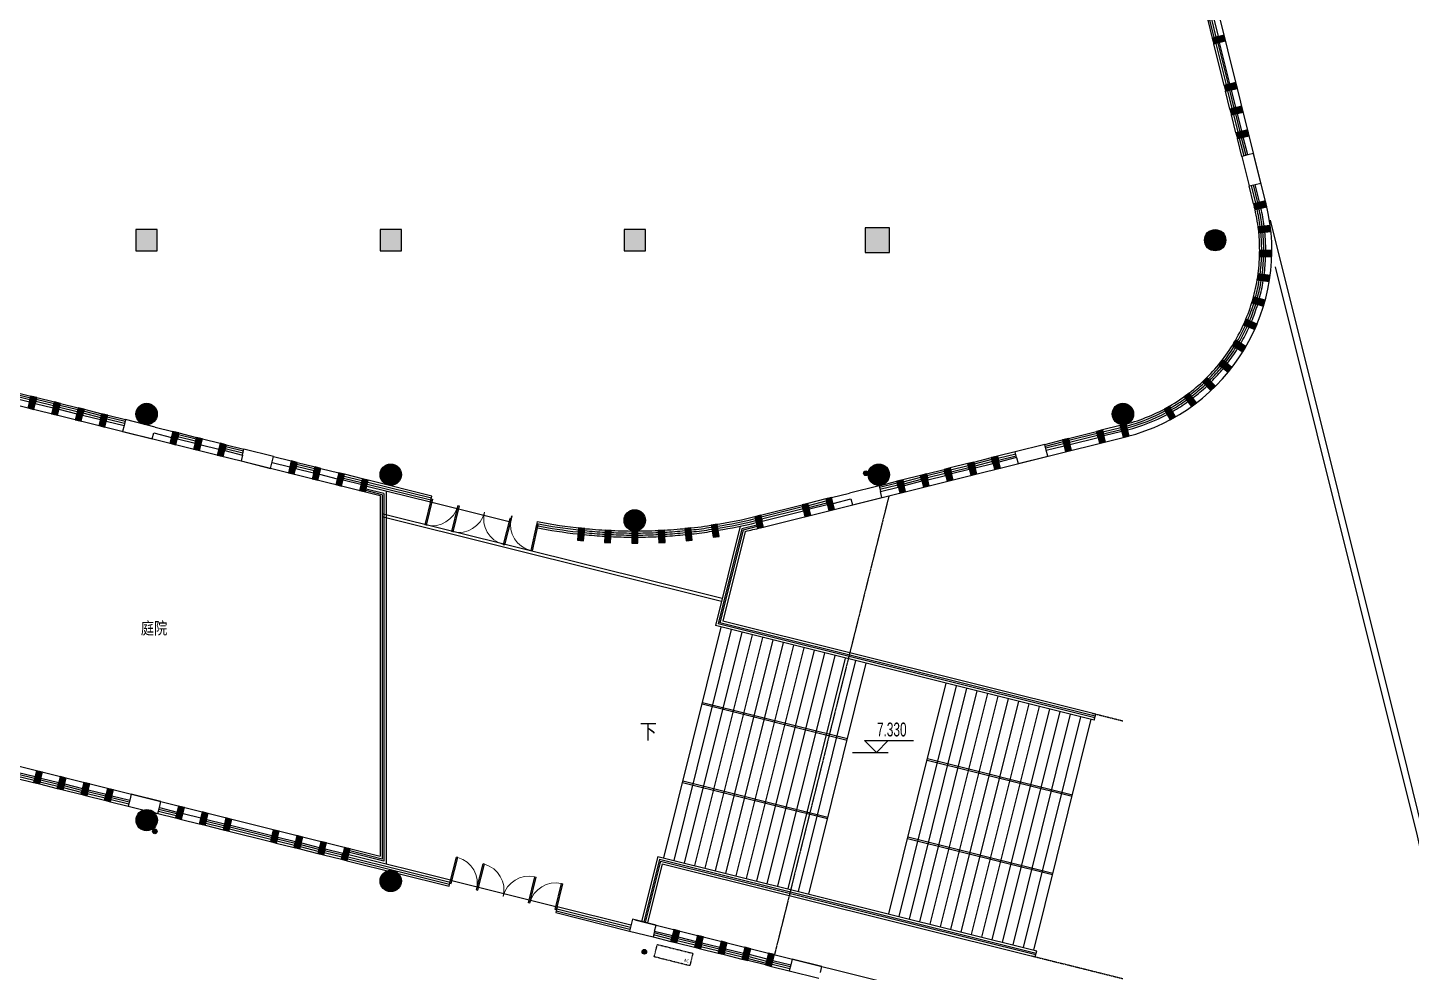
# Model space of a CAD drawing. Header units: inches. Extents: x -584 to 1446124, y -108140 to 99637.
# Drawn here: x 1359534 to 1404889, y 37773 to 68748 of the extents above; entities that cross this region are included whole.
import ezdxf

# ---------------------------------------------------------------- set-up
doc = ezdxf.new("R2010")
doc.units = ezdxf.units.IN
doc.header["$MEASUREMENT"] = 0
doc.linetypes.add('DASH', pattern=[0.35, 0.25, -0.1])
for name, color, linetype in [('0-空调出屋面', 41, 'Continuous'), ('0-雨水', 141, 'Continuous'), ('COLUMN', 6, 'Continuous'), ('CURTWALL', 4, 'Continuous'), ('DIM_ELEV', 3, 'Continuous'), ('DIM_SYMB', 3, 'Continuous'), ('LG', 84, 'Continuous'), ('PUB_HATCH', 8, 'Continuous'), ('PUB_TEXT', 151, 'Continuous'), ('STAIR', 6, 'Continuous'), ('WALL', 7, 'Continuous'), ('WINDOW', 3, 'Continuous'), ('空调', 205, 'Continuous')]:
    doc.layers.add(name, color=color, linetype=linetype)
doc.styles.add('_TCH_DIM', font='stylu.ttf')
doc.styles.add('HZ-1', font='MingLiU.ttf', dxfattribs={"width": 0.8})
doc.styles.get("Standard").update_dxf_attribs({"font": '', "width": 0.7, "height": 250})
doc.styles.get('Standard').set_extended_font_data('NSimSun')

# ---------------------------------------------------------------- blocks, each defined once
blk = doc.blocks.new('vhjkghkghkl')
at = {"layer": '空调', "linetype": 'DASH', "ltscale": 0.3}
blk.add_lwpolyline([(134071, 540199), (134071, 539779), (132871, 539779), (132871, 540199), (134071, 540199)], close=True, dxfattribs=at)
at = {"layer": '空调', "linetype": 'DASH', "ltscale": 0.3, "style": 'HZ-1'}
blk.add_text('AC', height=100, dxfattribs=at).set_placement((133846, 539867))
blk = doc.blocks.new('_FZH')
at = {"layer": 'WALL'}
blk.add_lwpolyline([(-0.5, -0.5), (0.5, -0.5), (0.5, 0.5), (-0.5, 0.5)], close=True, dxfattribs=at)
blk.add_solid([(-0.5, -0.5), (0.5, -0.5), (-0.5, 0.5), (0.5, 0.5)], dxfattribs=at)
blk = doc.blocks.new('_YZH')
blk.add_circle((0, 0), 0.5)
at = {"layer": 'PUB_HATCH', "const_width": 0.5}
blk.add_lwpolyline([(-0.25, 0, 1), (0.25, 0, 1)], format="xyb", close=True, dxfattribs=at)
blk = doc.blocks.new('$WINLIB2D$00000001')
at = {"color": 0}
for points in [[(-0.5, 0.5), (-0.5, -0.5)], [(-0.5, 0.5), (0.5, 0.5)], [(0.5, -0.5), (0.5, 0.5)], [(0.5, 0.167), (-0.5, 0.167)], [(0.5, -0.167), (-0.5, -0.167)], [(-0.5, -0.5), (0.5, -0.5)]]:
    blk.add_lwpolyline(points, dxfattribs=at)
blk = doc.blocks.new('$DorLib2D$00000001')
for p, q in [((0.45, 0.975), (0.5, 0.975)), ((0.45, 0), (0.45, 0.975)), ((0.5, 0), (0.5, 0.975)), ((0.5, 0), (0.45, 0))]:
    blk.add_line(p, q)
at = {"lineweight": 13}
blk.add_arc((0.475, 0), 0.975, 91.4693, 180, dxfattribs=at)
blk = doc.blocks.new('$DorLib2D$00000002')
for p, q in [((-0.5, 0), (-0.5, 0.4875)), ((-0.475, 0.4875), (-0.5, 0.4875)), ((-0.475, 0), (-0.475, 0.4875)), ((0.475, 0), (0.475, 0.4875)), ((0.475, 0.4875), (0.5, 0.4875)), ((0.5, 0), (0.5, 0.4875)), ((-0.5, 0), (-0.475, 0)), ((0.5, 0), (0.475, 0))]:
    blk.add_line(p, q)
at = {"lineweight": 13}
for centre, start, end in [((-0.4875, 0), 0, 88.53072), ((0.4875, 0), 91.46928, 180)]:
    blk.add_arc(centre, 0.4875, start, end, dxfattribs=at)

msp = doc.modelspace()

# ---------------------------------------------------------------- hatches: boundary and pattern name
at = {"layer": '0-空调出屋面'}
h = msp.add_hatch(dxfattribs=at)
h.set_pattern_fill('ANSI31', color=256, scale=10, style=0)
h.set_pattern_definition([(315, (1386943.605, 54202.676), (-11.2253, -11.2253), [])])
h.paths.add_polyline_path([(1386943.6, 54137.7, -1), (1387073.6, 54137.7, -1)])
h = msp.add_hatch(dxfattribs=at)
h.set_pattern_fill('ANSI31', color=256, scale=10, style=0)
h.set_pattern_definition([(315, (1363639.024, 42459.485), (-11.2253, -11.2253), [])])
h.paths.add_polyline_path([(1363639, 42394.5, -1), (1363769, 42394.5, -1)])
h = msp.add_hatch(dxfattribs=at)
h.set_pattern_fill('ANSI31', color=256, scale=10, style=0)
h.set_pattern_definition([(315, (1379683.296, 38512.264), (-11.2253, -11.2253), [])])
h.paths.add_polyline_path([(1379683.3, 38447.3, -1), (1379813.3, 38447.3, -1)])

# ---------------------------------------------------------------- linework, layer by layer
for centre, radius in [((1387008.6, 54137.7), 75), ((1387008.6, 54137.7), 65), ((1363704, 42394.5), 75), ((1363704, 42394.5), 65), ((1379748.3, 38447.3), 75), ((1379748.3, 38447.3), 65)]:
    msp.add_circle(centre, radius, dxfattribs=at)
at = {"layer": '0-雨水', "linetype": 'DASH'}
for p, q in [((1394426.3, 46269.9), (1395434.2, 46018.6)), ((1392442.5, 38313.4), (1395434.2, 37567.5))]:
    msp.add_line(p, q, dxfattribs=at)
at = {"layer": 'COLUMN'}
for p, q in [((1399331.5, 64527), (1399573.5, 63556.7)), ((1399719.7, 64623.7), (1399525.6, 64575.4)), ((1399961.6, 63653.4), (1399719.7, 64623.7)), ((1399767.5, 63605.1), (1399961.6, 63653.4)), ((1363713.2, 55653), (1362742.9, 55894.9)), ((1362694.5, 55700.9), (1362646.1, 55506.8)), ((1362646.1, 55506.8), (1363616.4, 55264.9)), ((1363616.4, 55264.9), (1363664.8, 55459)), ((1367594.4, 54685.3), (1366624.1, 54927.3)), ((1392874, 55084.3), (1391903.8, 54842.4)), ((1392970.8, 54696.2), (1392922.4, 54890.2)), ((1366575.7, 54733.2), (1366527.3, 54539.1)), ((1366527.3, 54539.1), (1367497.6, 54297.2)), ((1367497.6, 54297.2), (1367594.4, 54685.3)), ((1391952.1, 54648.3), (1392000.5, 54454.2)), ((1392000.5, 54454.2), (1392970.8, 54696.2)), ((1387440.4, 53729.5), (1386470.1, 53487.6)), ((1387537.2, 53341.4), (1387488.8, 53535.5)), ((1386518.5, 53293.5), (1386566.9, 53099.5)), ((1386566.9, 53099.5), (1387537.2, 53341.4)), ((1362928.8, 43610.8), (1362880.4, 43416.7)), ((1363899.1, 43368.9), (1362928.8, 43610.8)), ((1362832, 43222.7), (1363802.3, 42980.8)), ((1363850.7, 43174.8), (1363899.1, 43368.9)), ((1379356, 39515), (1379259.2, 39126.9)), ((1380132.2, 39321.5), (1379356, 39515)), ((1379259.2, 39126.9), (1379259.5, 39126.9)), ((1379259.5, 39126.9), (1380035.5, 38933.4)), ((1380083.9, 39127.4), (1380132.2, 39321.5)), ((1384595.6, 38208.7), (1384547.2, 38014.6)), ((1385565.9, 37966.7), (1384595.6, 38208.7)), ((1384498.8, 37820.5), (1385469.1, 37578.6)), ((1385517.5, 37772.7), (1385565.9, 37966.7))]:
    msp.add_line(p, q, dxfattribs=at)
at = {"layer": 'CURTWALL'}
for p, q in [((1399890.3, 62021.8), (1399891.1, 62021.9)), ((1399918.8, 61443.9), (1399918.1, 61443.9)), ((1370650.9, 53717.1), (1372737, 53197)), ((1370667, 53781.8), (1372753.2, 53261.7)), ((1370683.2, 53846.5), (1372769.3, 53326.4)), ((1372785.4, 53391.1), (1370699.3, 53911.2)), ((1372737, 53197), (1372785.4, 53391.1)), ((1375405.2, 52737.9), (1375356.8, 52543.8)), ((1375357.8, 52543.6), (1375406.2, 52737.6)), ((1375389.1, 52673.2), (1375390.1, 52672.9)), ((1375406.2, 52737.6), (1375405.2, 52737.9)), ((1375356.8, 52543.8), (1375357.8, 52543.6)), ((1375373, 52608.5), (1375373.9, 52608.3)), ((1376235.8, 52553.1), (1376197.4, 52356.9)), ((1370012.2, 41432.5), (1373350.3, 40600.2)), ((1370028.3, 41497.2), (1373366.4, 40664.9)), ((1370044.4, 41561.8), (1373382.6, 40729.6)), ((1373398.7, 40794.2), (1370060.6, 41626.5)), ((1373350.3, 40600.2), (1373398.7, 40794.2)), ((1376891.8, 39923.3), (1376843.4, 39729.3)), ((1379307.6, 39321), (1376891.8, 39923.3)), ((1376843.4, 39729.3), (1379259.2, 39126.9)), ((1376859.5, 39793.9), (1379275.4, 39191.6)), ((1376875.6, 39858.6), (1379291.5, 39256.3))]:
    msp.add_line(p, q, dxfattribs=at)
for centre, radius, start, end in [((1394018.1, 61450.1), 5900, 6.5, 14), ((1394018.1, 61450.1), 5966.7, 7.46031, 13.03969), ((1394018.1, 61450.1), 6033.3, 7.4497, 13.0503), ((1394018.1, 61450.1), 6100, 7.43932, 13.06068), ((1394018.1, 61450.1), 5900, 5.56068, 6.5), ((1394018.1, 61450.1), 5900, 351.5, 359), ((1394018.1, 61450.1), 5900, 359, 359.93932), ((1394018.1, 61450.1), 5966.7, 352.46031, 358.03969), ((1394018.1, 61450.1), 6033.3, 352.4497, 358.0503), ((1394018.1, 61450.1), 6100, 352.43932, 358.06068), ((1394018.1, 61450.1), 5900, 344, 351.5), ((1394018.1, 61450.1), 5966.7, 344.96031, 350.53969), ((1394018.1, 61450.1), 6033.3, 344.9497, 350.5503), ((1394018.1, 61450.1), 6100, 344.93932, 350.56068), ((1394018.1, 61450.1), 5900, 336.5, 344), ((1394018.1, 61450.1), 5966.7, 337.46031, 343.03969), ((1394018.1, 61450.1), 6033.3, 337.4497, 343.0503), ((1394018.1, 61450.1), 6100, 337.43932, 343.06068), ((1394018.1, 61450.1), 5900, 329, 336.5), ((1394018.1, 61450.1), 5966.7, 329.96031, 335.53969), ((1394018.1, 61450.1), 6033.3, 329.9497, 335.5503), ((1394018.1, 61450.1), 6100, 329.93932, 335.56068), ((1394018.1, 61450.1), 5900, 321.5, 329), ((1394018.1, 61450.1), 5966.7, 322.46031, 328.03969), ((1394018.1, 61450.1), 6033.3, 322.4497, 328.0503), ((1394018.1, 61450.1), 6100, 322.43932, 328.06068), ((1394018.1, 61450.1), 5900, 314, 321.5), ((1394018.1, 61450.1), 5966.7, 314.96031, 320.53969), ((1394018.1, 61450.1), 6033.3, 314.9497, 320.5503), ((1394018.1, 61450.1), 5900, 306.5, 314), ((1394018.1, 61450.1), 6100, 314.93932, 320.56068), ((1394018.1, 61450.1), 5900, 299, 306.5), ((1394018.1, 61450.1), 5966.7, 307.46031, 313.03969), ((1394018.1, 61450.1), 6033.3, 307.4497, 313.0503), ((1394018.1, 61450.1), 6100, 307.43932, 313.06068), ((1394018.1, 61450.1), 5900, 284, 299), ((1394018.1, 61450.1), 5966.7, 299.96031, 305.53969), ((1394018.1, 61450.1), 6033.3, 299.9497, 305.5503), ((1394018.1, 61450.1), 6100, 299.93932, 305.56068), ((1394018.1, 61450.1), 5966.7, 284.96031, 298.03969), ((1394018.1, 61450.1), 6033.3, 284.9497, 298.0503), ((1394018.1, 61450.1), 6100, 284.93932, 298.06068), ((1379434.2, 68893.1), 16650, 279, 284), ((1379434.2, 68893.1), 16716.7, 279.34275, 283.65725), ((1379434.2, 68893.1), 16850, 258.92497, 263.65904), ((1379434.2, 68893.1), 16783.3, 258.92497, 263.65737), ((1379434.2, 68893.1), 16716.7, 258.92497, 263.65568), ((1379434.2, 68893.1), 16650, 258.92497, 263.9981), ((1379434.2, 68893.1), 16650, 264.1622, 267), ((1379434.2, 68893.1), 16783.3, 264.34014, 266.65861), ((1379434.2, 68893.1), 16716.7, 264.34118, 266.65725), ((1379434.2, 68893.1), 16650, 267, 269.99905), ((1379434.2, 68893.1), 16716.7, 267.34275, 269.65565), ((1379434.2, 68893.1), 16650, 270.16031, 273), ((1379434.2, 68893.1), 16716.7, 270.34115, 272.65725), ((1379434.2, 68893.1), 16650, 273, 275.83969), ((1379434.2, 68893.1), 16716.7, 273.34275, 275.65885), ((1379434.2, 68893.1), 16783.3, 273.34139, 275.65989), ((1379434.2, 68893.1), 16650, 276.00095, 279), ((1379434.2, 68893.1), 16716.7, 276.34435, 278.65725), ((1379434.2, 68893.1), 16783.3, 276.34266, 278.65861), ((1379434.2, 68893.1), 16850, 276.34099, 278.65996), ((1379434.2, 68893.1), 16783.3, 279.34139, 283.65861), ((1379434.2, 68893.1), 16850, 279.34004, 283.65996), ((1379434.2, 68893.1), 16850, 264.33911, 266.65996), ((1379434.2, 68893.1), 16850, 267.34004, 269.65901), ((1379434.2, 68893.1), 16783.3, 267.34139, 269.65734), ((1379434.2, 68893.1), 16783.3, 270.34011, 272.65861), ((1379434.2, 68893.1), 16850, 270.33908, 272.65996), ((1379434.2, 68893.1), 16850, 273.34004, 275.66092)]:
    msp.add_arc(centre, radius, start, end, dxfattribs=at)
at = {"layer": 'DIM_ELEV'}
for p, q in [((1387353.5, 44981.3), (1386963.5, 45371.3)), ((1386963.5, 45371.3), (1388574.9, 45371.3)), ((1387353.5, 44981.3), (1387743.5, 45371.3)), ((1386573.5, 44981.3), (1387743.5, 44981.3))]:
    msp.add_line(p, q, dxfattribs=at)
at = {"layer": 'DIM_SYMB'}
msp.add_lwpolyline([(1379983, 45646.7, 0, 0, 0), (1380768.6, 45449.6, 0, 0, 0), (1391441.8, 42788.5, 120, 0, 0), (1391878.5, 42679.6, 0, 0, 0)], format="xyseb", dxfattribs=at)
at = {"layer": 'LG'}
for p, q in [((1371159.2, 53434.3), (1370614.3, 53570.1)), ((1371209.2, 53473.3), (1370626.4, 53618.6)), ((1371159.2, 53434.3), (1371159.2, 41485.6)), ((1371209.2, 53473.3), (1371209.2, 41421.6)), ((1382944.4, 52315.2), (1382167.1, 49197.6)), ((1382985.7, 52273.9), (1382227.7, 49234)), ((1383434, 52437.2), (1382944.4, 52315.2)), ((1383446.1, 52388.7), (1382985.7, 52273.9)), ((1394514.1, 46119.1), (1382167.1, 49197.6)), ((1394526.2, 46167.6), (1382227.7, 49234)), ((1381641.3, 46571.8), (1386395.7, 45386.4)), ((1381653.4, 46620.3), (1386407.8, 45434.9)), ((1389015.5, 44733.2), (1393770, 43547.8)), ((1389027.6, 44781.7), (1393782.1, 43596.3)), ((1381000.2, 44000.5), (1385754.6, 42815.1)), ((1381012.3, 44049), (1385766.7, 42863.6)), ((1388386.5, 42210.4), (1393141, 41025)), ((1371159.2, 41485.6), (1370091.8, 41751.7)), ((1388374.4, 42161.9), (1393128.9, 40976.5)), ((1371209.2, 41421.6), (1370079.7, 41703.2)), ((1380243.8, 41483.7), (1379729.8, 39421.9)), ((1380280.3, 41423.1), (1379778.3, 39409.8)), ((1380243.8, 41483.7), (1392590.8, 38405.3)), ((1380280.3, 41423.1), (1392578.8, 38356.8))]:
    msp.add_line(p, q, dxfattribs=at)
at = {"layer": 'STAIR'}
for p, q in [((1400155.1, 62877.2), (1394320.3, 86279.5)), ((1355434.2, 57305), (1371084.2, 53403)), ((1383558.9, 52349.5), (1395615.6, 55355.6)), ((1371284.2, 53559.2), (1371284.2, 41321.4)), ((1371084.2, 53403), (1371084.2, 41578.9)), ((1382888.5, 52400.9), (1382076.2, 49143)), ((1383052.4, 52231.4), (1382318.6, 49288.6)), ((1380383.3, 41526.3), (1382270.3, 49094.6)), ((1380722.9, 41441.6), (1382609.9, 49009.9)), ((1394496, 46046.4), (1382076.2, 49143)), ((1394544.4, 46240.4), (1382318.6, 49288.6)), ((1381062.5, 41356.9), (1382949.5, 48925.2)), ((1381402.1, 41272.2), (1383289.1, 48840.6)), ((1381741.7, 41187.6), (1383628.7, 48755.9)), ((1382081.3, 41102.9), (1383968.3, 48671.2)), ((1382420.9, 41018.2), (1384307.9, 48586.5)), ((1382760.5, 40933.6), (1384647.5, 48501.9)), ((1383100.1, 40848.9), (1384987.1, 48417.2)), ((1383439.7, 40764.2), (1385326.7, 48332.5)), ((1383779.3, 40679.5), (1385666.3, 48247.8)), ((1384118.9, 40594.9), (1386005.9, 48163.2)), ((1384458.5, 40510.2), (1386345.5, 48078.5)), ((1384798.1, 40425.5), (1386685.1, 47993.8)), ((1384798.1, 40425.5), (1386685.1, 47993.8)), ((1385137.7, 40340.8), (1387024.7, 47909.2)), ((1387757.5, 39687.7), (1389644.5, 47256)), ((1388097.1, 39603), (1389984.1, 47171.3)), ((1388436.7, 39518.3), (1390323.7, 47086.6)), ((1388776.3, 39433.6), (1390663.3, 47001.9)), ((1389115.9, 39349), (1391002.9, 46917.3)), ((1389455.5, 39264.3), (1391342.5, 46832.6)), ((1389455.5, 39264.3), (1391342.5, 46832.6)), ((1389795.1, 39179.6), (1391682.1, 46747.9)), ((1390134.7, 39094.9), (1392021.7, 46663.3)), ((1390474.3, 39010.3), (1392361.3, 46578.6)), ((1390813.9, 38925.6), (1392700.9, 46493.9)), ((1391153.5, 38840.9), (1393040.5, 46409.2)), ((1391493.2, 38756.3), (1393380.1, 46324.6)), ((1391832.8, 38671.6), (1393719.7, 46239.9)), ((1392172.4, 38586.9), (1394059.4, 46155.2)), ((1392512, 38502.2), (1394399, 46070.5)), ((1394496, 46046.4), (1394544.4, 46240.4)), ((1380189.2, 41574.6), (1379657, 39440)), ((1380334.9, 41332.2), (1379851, 39391.6)), ((1380189.2, 41574.6), (1392609, 38478)), ((1380334.9, 41332.2), (1392560.6, 38284)), ((1392560.6, 38284), (1392609, 38478))]:
    msp.add_line(p, q, dxfattribs=at)
at = {"layer": 'STAIR', "linetype": 'DASH', "ltscale": 3}
msp.add_line((1387764.8, 53398.2), (1384013.9, 38354), dxfattribs=at)
at = {"layer": 'STAIR', "color": 8, "ltscale": 3}
for p, q in [((1371184.2, 52811.2), (1382299.8, 50039.8)), ((1371184.2, 52708.2), (1382275.6, 49942.7))]:
    msp.add_line(p, q, dxfattribs=at)
at = {"layer": 'STAIR', "color": 8}
msp.add_lwpolyline([(1400263.9, 62440.8), (1404749.7, 44449.4), (1405269.9, 42362.9, -0.1227846), (1405269.9, 32686.1), (1405178.6, 32319.9), (1403738.9, 26605.8), (1400303.6, 12827.6), (1400109.6, 12876), (1403496.5, 26460.2), (1403544.8, 26654.2), (1404977, 32398.4), (1405068.3, 32764.6, 0.1227846), (1405068.3, 42344.7), (1404548.1, 44431.1), (1400441.6, 60901.6)], format="xyb", dxfattribs=at)
at = {"layer": 'STAIR'}
msp.add_lwpolyline([(1355784.2, 45394.9), (1371084.2, 41578.9)], dxfattribs=at)
msp.add_lwpolyline([(1379434.2, 39496.2), (1387894.6, 37386.1), (1388199.4, 37310, -0.40792), (1392659.6, 29705.2), (1392610.5, 29508.3), (1388314.9, 12279.5), (1347734.2, 12279.5)], format="xyb", dxfattribs=at)
for centre, radius, start, end in [((1394018.1, 61450.1), 6300, 284, 14), ((1379434.2, 68893.1), 17050, 282.25187, 284)]:
    msp.add_arc(centre, radius, start, end, dxfattribs=at)
at = {"layer": 'WALL'}
for p, q in [((1363664.8, 55459), (1364247, 55313.8)), ((1363713.2, 55653), (1364295.3, 55507.9)), ((1394572.1, 55507.7), (1394572.1, 55507.6)), ((1394572.1, 55507.6), (1394620.5, 55313.6)), ((1365217.3, 55071.9), (1365799.4, 54926.7)), ((1365265.6, 55266), (1365847.8, 55120.8)), ((1393698.7, 55083.8), (1393650.3, 55277.8)), ((1393650.3, 55277.8), (1393650.3, 55277.8)), ((1393698.7, 55083.8), (1393698.7, 55083.8)), ((1394620.5, 55313.6), (1394620.5, 55313.6)), ((1367546, 54491.3), (1368128.1, 54346.1)), ((1367594.4, 54685.3), (1368176.5, 54540.2)), ((1369098.4, 54104.2), (1369680.6, 53959.1)), ((1369146.8, 54298.3), (1369729, 54153.1)), ((1385887.9, 53342.4), (1386470.1, 53487.6)), ((1385936.3, 53148.4), (1386518.5, 53293.5)), ((1364578.5, 42787.2), (1365160.7, 42642.1)), ((1364626.9, 42981.3), (1365209.1, 42836.1))]:
    msp.add_line(p, q, dxfattribs=at)
at = {"layer": 'WINDOW'}
for p, q in [((1372737, 53197), (1373610.3, 52979.3)), ((1373610.3, 52979.3), (1375356.8, 52543.8)), ((1373398.7, 40794.2), (1374272, 40576.5)), ((1374272, 40576.5), (1376018.5, 40141)), ((1376018.5, 40141), (1376891.8, 39923.3))]:
    msp.add_line(p, q, dxfattribs=at)
for radius in [5900, 5966.7, 6033.3, 6100]:
    msp.add_arc((1394018.1, 61450.1), radius, 359.93932, 5.56068, dxfattribs=at)

# ---------------------------------------------------------------- block references
at = {"layer": 'COLUMN'}
for p, xscale, yscale, zscale, rotation in [((1398582.1, 68359.5), 200.0000000000813, 399.9999999998836, 399.9999999998805, 284.0000000000368), ((1398969.2, 66807), 199.9999999999121, 400.0000000000582, 400.0000000000782, 283.9999999999802), ((1399162.7, 66030.8), 199.9999999999121, 400.0000000000582, 400.0000000000782, 283.9999999999802), ((1399356.2, 65254.6), 200.0000000000813, 399.9999999998836, 399.9999999998805, 284.0000000000368), ((1399936.9, 62925.9), 199.9999999999121, 400.0000000000582, 400.0000000000501, 283.9999999999802), ((1400078.8, 62140.7), 199.9999999999756, 399.9999999999418, 399.9999999999644, 276.5000000255077), ((1400117.1, 61343.7), 400.0000000000463, 199.9999999998836, 199.9999999999098, 359.0000000510793), ((1400051.1, 60548.5), 399.9999999999998, 199.9999999998836, 199.9999999998847, 351.5000000255294), ((1399881.8, 59768.7), 399.999999999943, 200, 199.9999999999876, 344.0000000510843), ((1399612.1, 59017.8), 200.0000000000315, 400, 400.0000000000166, 246.5000000255244), ((1399246.8, 58308.4), 200.0000000000895, 399.9999999998836, 399.9999999998595, 238.9999999999917), ((1398792, 57652.8), 400.0000000001792, 199.9999999998254, 199.9999999998349, 321.5000000255448), ((1398255.5, 57062.2), 200.0000000000082, 400.0000000001164, 400.0000000001002, 224.0000000000154), ((1397646.5, 56546.6), 199.9999999999361, 399.9999999999418, 399.9999999999208, 216.5000000255687), ((1359686.6, 56450.8), 399.9999999999371, 200, 200.000000000025, 76.00000000002387), ((1360462.8, 56257.3), 399.9999999999371, 200, 200.000000000025, 76.00000000002387), ((1361239, 56063.8), 400.0000000000501, 200, 200.000000000025, 76.00000000002791), ((1396975.4, 56114.9), 400.0000000000267, 199.9999999997672, 199.9999999997477, 299.0000000511063), ((1362015.3, 55870.2), 399.9999999998807, 199.9999999998254, 199.9999999997991, 76.00000000005622), ((1364344, 55289.6), 399.9999999999371, 200, 200.000000000025, 76.00000000002387), ((1394717.5, 55337.8), 200.000000000025, 400.0000000000582, 400.0000000000501, 193.9999999999721), ((1395493.8, 55531.3), 200.0000000002509, 399.9999999999418, 399.9999999999371, 193.999999999956), ((1365120.2, 55096.1), 399.9999999999371, 200, 200.000000000025, 76.00000000002387), ((1365896.5, 54902.5), 399.9999999999371, 200, 200.000000000025, 76.00000000002387), ((1393601.6, 55059.6), 200.000000000025, 400.0000000000582, 400.0000000000501, 193.9999999999721), ((1368225.2, 54321.9), 399.9999999999937, 199.9999999998254, 199.9999999997991, 76.00000000006025), ((1390496.7, 54285.4), 199.9999999997991, 399.9999999999418, 399.9999999999371, 193.9999999999882), ((1391272.9, 54478.9), 200.0000000002509, 400.0000000000582, 400.0000000000501, 193.999999999956), ((1369001.4, 54128.4), 399.9999999999371, 200, 200.000000000025, 76.00000000002387), ((1369777.7, 53934.9), 400.0000000000501, 200, 200.000000000025, 76.00000000002791), ((1388944.2, 53898.3), 200.000000000025, 399.9999999999418, 399.9999999999371, 193.9999999999721), ((1389720.5, 54091.9), 200.000000000025, 400.0000000000582, 400.0000000000501, 193.9999999999721), ((1370553.9, 53741.3), 399.9999999999371, 200, 200.000000000025, 76.00000000002387), ((1388168, 53704.8), 200.000000000025, 399.9999999999418, 399.9999999999371, 193.9999999999721), ((1385063, 52930.6), 200.000000000025, 399.9999999999418, 399.9999999999371, 193.9999999999721), ((1385839.3, 53124.2), 200.000000000025, 399.9999999999418, 399.9999999999371, 193.9999999999721), ((1383510.6, 52543.6), 200.000000000025, 400, 399.9999999999937, 193.9999999999721), ((1377672.6, 52135.4), 199.9999999998586, 400, 399.9999999999728, 174.0801537688131), ((1378552.3, 52066.1), 400.000000000026, 199.9999999999418, 199.9999999999549, 267.0000000192142), ((1379433.9, 52043.1), 199.9999999997648, 400, 399.9999999999953, 180.0801537297271), ((1380316, 52066.1), 200.0000000000717, 400.0000000000582, 400.0000000000392, 182.9999999801504), ((1381195.8, 52135.4), 400.0000000000037, 199.9999999998836, 199.999999999862, 275.9198462306126), ((1382070.1, 52250.5), 399.9999999999136, 199.9999999998836, 199.9999999998811, 278.9999999411129), ((1359872.5, 44166.7), 399.9999999998241, 200, 200.000000000025, 76.00000000001982), ((1360648.7, 43973.2), 400.0000000000501, 199.9999999998254, 199.9999999997991, 76.00000000002791), ((1361424.9, 43779.6), 400.0000000000501, 200, 200.000000000025, 76.00000000002791), ((1362201.2, 43586.1), 399.9999999999371, 200, 200.000000000025, 76.00000000002387), ((1364529.9, 43005.5), 400.0000000000501, 200, 200.000000000025, 76.00000000002791), ((1365306.1, 42811.9), 400.0000000000501, 200, 200.000000000025, 76.00000000002791), ((1366082.4, 42618.4), 399.9999999999371, 200, 200.000000000025, 76.00000000002387), ((1367634.8, 42231.3), 400.0000000000501, 200, 200.000000000025, 76.00000000002791), ((1368411.1, 42037.8), 399.9999999997678, 200, 200.000000000025, 76.0000000000522), ((1369187.3, 41844.3), 399.9999999999371, 200, 200.000000000025, 76.00000000002387), ((1369963.5, 41650.7), 399.9999999998241, 199.9999999998254, 199.9999999997991, 76.00000000001982), ((1380763.1, 38958.1), 399.9999999999371, 200, 200.000000000025, 76.00000000002387), ((1381539.3, 38764.6), 399.9999999999371, 200, 200.000000000025, 76.00000000002387), ((1382315.5, 38571), 399.9999999999937, 199.9999999998254, 199.9999999997991, 76.00000000006025), ((1383091.8, 38377.5), 400.0000000000501, 200, 200.000000000025, 76.00000000002791), ((1383868, 38183.9), 399.9999999999371, 200, 200.000000000025, 76.00000000002387)]:
    msp.add_blockref('_FZH', p, dxfattribs=dict(at, xscale=xscale, yscale=yscale, zscale=zscale, rotation=rotation))
for name, p, xscale, yscale, zscale in [('_FZH', (1387384.2, 61779.4), 799.972656280268, 800.0000152587891, 800.0000152587891), ('_FZH', (1363434.2, 61779.5), 700, 700, 700), ('_FZH', (1371434.2, 61779.5), 700, 700, 700), ('_FZH', (1379434.2, 61779.5), 700, 700, 700), ('_YZH', (1398459.4, 61779.5), 700, 700.0000000000582, 700.0000000000309), ('_YZH', (1363434.2, 56083.3), 700, 700, 700), ('_YZH', (1395434.2, 56083.3), 700, 700, 700), ('_YZH', (1371436, 54088.2), 700, 700, 700), ('_YZH', (1387434.2, 54088.7), 700, 700, 700), ('_YZH', (1379434.2, 52593.1), 700, 700, 700), ('_YZH', (1363438.6, 42762.3), 700, 700, 700), ('_YZH', (1371434.2, 40768.7), 700, 700, 700)]:
    msp.add_blockref(name, p, dxfattribs=dict(at, xscale=xscale, yscale=yscale, zscale=zscale))
at = {"layer": 'WINDOW'}
for name, p, xscale, yscale, zscale, rotation in [('$WINLIB2D$00000001', (1398388.3, 68723.4), -600.0000000000184, 200, -600, 103.9999999999963), ('$WINLIB2D$00000001', (1398678.6, 67559.1), 1400.000000000005, -200, 1400, 104.0000000000033), ('$WINLIB2D$00000001', (1398968.9, 66394.7), 600.0000000000183, -200, 600, 104.0000000000193), ('$WINLIB2D$00000001', (1399162.5, 65618.5), 600.0000000000184, -200, 600, 103.9999999999963), ('$WINLIB2D$00000001', (1399356, 64842.3), 600.0000000000183, -200, 600, 104.0000000000193), ('$WINLIB2D$00000001', (1399743.1, 63289.8), 600.0000000000184, -200, 600, 103.9999999999963), ('$WINLIB2D$00000001', (1358934.5, 56741.4), 1400.000000000104, 200, 1400, 346.0000000000001), ('$WINLIB2D$00000001', (1360098.9, 56451.1), 599.9999999999196, 200, 600, 345.9999999999955), ('$WINLIB2D$00000001', (1360875.1, 56257.6), 599.9999999998914, -200, 600, 346.0000000000063), ('$WINLIB2D$00000001', (1361651.4, 56064), 599.9999999999336, 200, 600, 345.9999999999902), ('$WINLIB2D$00000001', (1362427.6, 55870.5), 599.9999999999196, -200, 600, 345.9999999999955), ('$WINLIB2D$00000001', (1364756.3, 55289.9), 599.9999999999055, 200, 600, 346.000000000001), ('$WINLIB2D$00000001', (1394135.4, 55295.7), 950.000000000048, 200, 950, 13.99999999999849), ('$WINLIB2D$00000001', (1395081.5, 55531.6), -599.9999999999055, -200, -600, 13.99999999999907), ('$WINLIB2D$00000001', (1366308.8, 54902.8), 599.9999999999196, 200, 600, 345.9999999999955), ('$WINLIB2D$00000001', (1393189.3, 55059.8), 599.9999999999196, -200, 600, 14.00000000000445), ('$WINLIB2D$00000001', (1368637.5, 54322.2), 599.9999999999336, 200, 600, 345.9999999999902), ('$WINLIB2D$00000001', (1390084.4, 54285.7), -599.9999999999335, -200, -600, 14.00000000000978), ('$WINLIB2D$00000001', (1390860.6, 54479.2), 599.9999999998914, 200, 600, 13.99999999999366), ('$WINLIB2D$00000001', (1391636.9, 54672.7), -599.9999999999197, -200, -600, 14.0000000000045), ('$WINLIB2D$00000001', (1370190, 53935.1), -599.9999999999336, 200, -600, 345.9999999999902), ('$WINLIB2D$00000001', (1388531.9, 53898.6), -599.9999999999335, -200, -600, 14.00000000000978), ('$WINLIB2D$00000001', (1389308.1, 54092.1), 599.9999999998914, 200, 600, 13.99999999999366), ('$WINLIB2D$00000001', (1387755.7, 53705.1), 599.9999999999196, 200, 600, 14.00000000000445), ('$DorLib2D$00000001', (1373197.9, 53185.2), -900.0000000000982, -900, -900, 346.000000000001), ('$DorLib2D$00000002', (1374507.8, 52858.6), -1799.99999999997, -1800, -1800, 345.9999999999991), ('$WINLIB2D$00000001', (1384262.6, 52834.1), 1400.000000000076, 200, 1400, 13.99999999999521), ('$WINLIB2D$00000001', (1385427, 53124.4), -599.9999999999055, 200, -600, 13.99999999999907), ('$DorLib2D$00000001', (1375821.4, 52543.5), 900.0000000001088, -900, 900, 347.5394748361621), ('$WINLIB2D$00000001', (1359460.2, 44166.4), 599.9999999999336, -200, 600, 345.9999999999902), ('$WINLIB2D$00000001', (1360236.4, 43972.9), 600.0000000001173, 200, 600, 346.0000000000117), ('$WINLIB2D$00000001', (1361012.6, 43779.4), 599.9999999999477, -200, 600, 345.9999999999848), ('$WINLIB2D$00000001', (1361788.9, 43585.8), 600.0000000001173, 200, 600, 346.0000000000117), ('$WINLIB2D$00000001', (1362565.1, 43392.3), 599.9999999999196, -200, 600, 345.9999999999955), ('$WINLIB2D$00000001', (1364117.6, 43005.2), 599.9999999999055, -200, 600, 346.000000000001), ('$WINLIB2D$00000001', (1365670.1, 42618.1), 599.9999999998914, -200, 600, 346.0000000000063), ('$WINLIB2D$00000001', (1366834.4, 42327.8), 1399.999999999892, -200, 1400, 345.9999999999955), ('$WINLIB2D$00000001', (1367998.8, 42037.5), 599.9999999999196, 200, 600, 345.9999999999955), ('$WINLIB2D$00000001', (1368775, 41844), 599.9999999999055, -200, 600, 346.000000000001), ('$WINLIB2D$00000001', (1369551.2, 41650.5), 599.9999999999196, 200, 600, 345.9999999999955), ('$DorLib2D$00000001', (1373811.1, 40588.3), -900.0000000000982, 900, -900, 346.000000000001), ('$DorLib2D$00000002', (1375121, 40261.7), -1799.99999999997, 1800, -1800, 345.9999999999991), ('$DorLib2D$00000001', (1376430.9, 39935.2), 900.0000000000982, 900, 900, 346.0000000000009), ('$WINLIB2D$00000001', (1380350.8, 38957.8), 600.0000000001173, 200, 600, 346.0000000000117), ('$WINLIB2D$00000001', (1381127, 38764.3), 599.9999999999336, -200, 600, 345.9999999999902), ('$WINLIB2D$00000001', (1381903.2, 38570.8), 599.9999999999196, 200, 600, 345.9999999999955), ('$WINLIB2D$00000001', (1382679.5, 38377.2), 599.9999999999196, -200, 600, 345.9999999999955), ('$WINLIB2D$00000001', (1383455.7, 38183.7), -599.9999999999196, 200, -600, 345.9999999999956), ('$WINLIB2D$00000001', (1384231.9, 37990.1), 599.9999999999196, -200, 600, 345.9999999999955)]:
    msp.add_blockref(name, p, dxfattribs=dict(at, xscale=xscale, yscale=yscale, zscale=zscale, rotation=rotation))
at = {"layer": '空调', "rotation": 345.9999999756818}
msp.add_blockref('vhjkghkghkl', (1120565, -453321.8), dxfattribs=at)

# ---------------------------------------------------------------- texts
at = {"layer": 'PUB_TEXT', "width": 0.8}
msp.add_text('庭院', height=398.73, dxfattribs=at).set_placement((1363241.8, 48856.8))
at = {"layer": 'PUB_TEXT', "style": '_TCH_DIM'}
for s, height, width, p in [('下', 506.4, 0.8, (1379602.4, 45422.5)), ('7.330', 455, 0.64, (1387371.1, 45507.8))]:
    msp.add_text(s, height=height, dxfattribs=dict(at, width=width)).set_placement(p)

doc.saveas('drawing.dxf')
